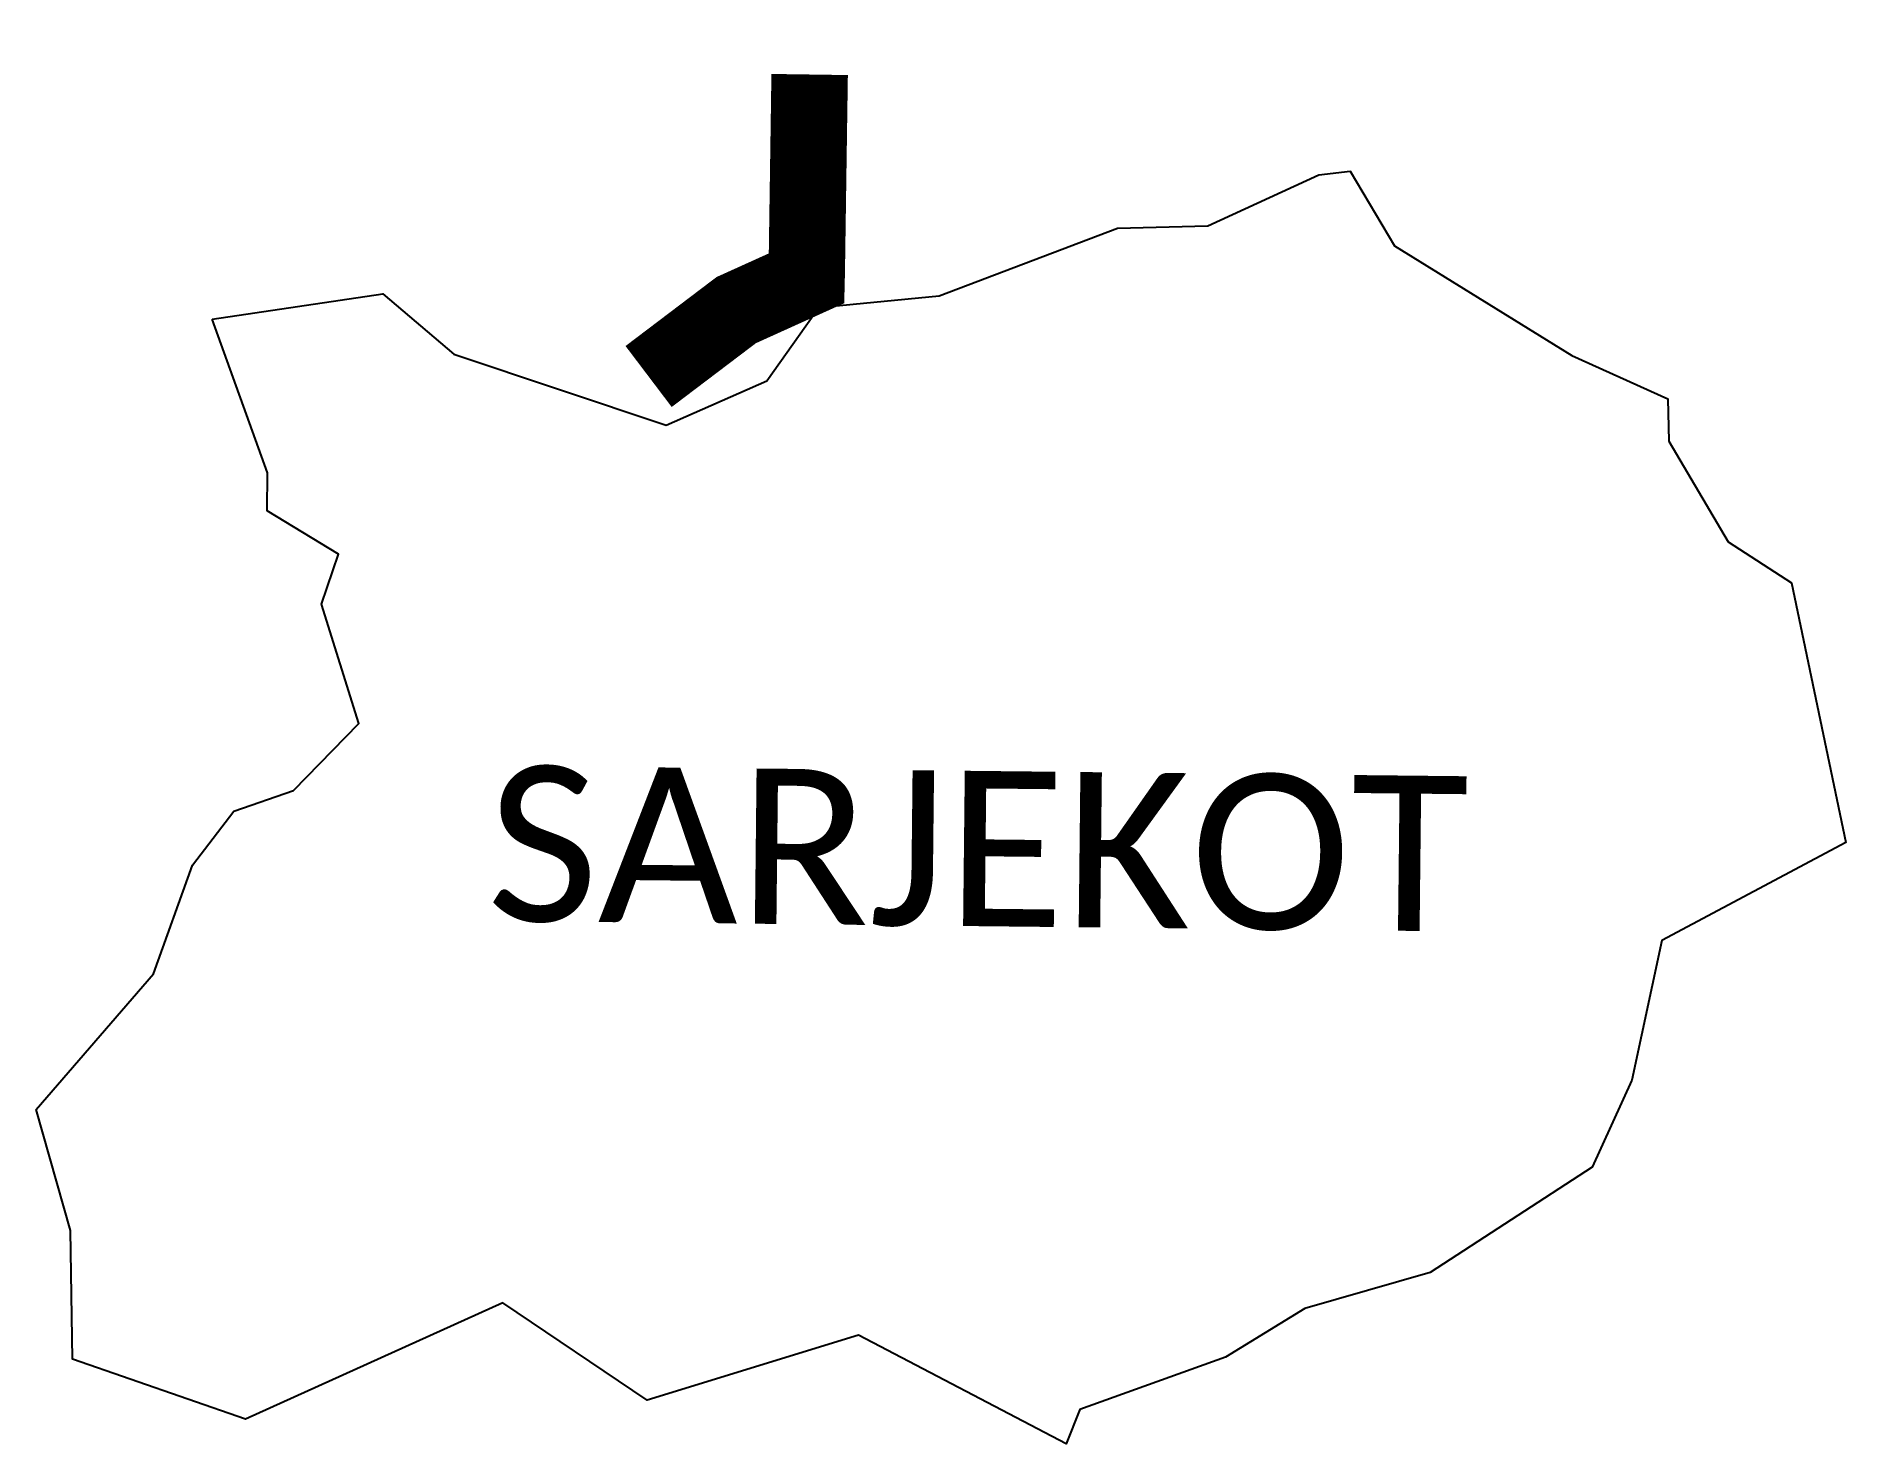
# Model space of a CAD drawing. Header units: metres. Extents: x 334982 to 336165, y 1778305 to 1779225.
import ezdxf

# ---------------------------------------------------------------- set-up
doc = ezdxf.new("R2010")
doc.units = ezdxf.units.M
doc.layers.add('ARTIFICIALLY PROTECTED', color=10, linetype='Continuous')
doc.layers.add('VILLAGE NAME', color=250, linetype='Continuous')

msp = doc.modelspace()

# ---------------------------------------------------------------- linework, layer by layer
at = {"color": 3}
msp.add_lwpolyline([(335097.2, 1779039.7), (335208.8, 1779056.3), (335255.3, 1779017), (335394, 1778970.4), (335459.9, 1778999.4), (335494, 1779047.3), (335572.6, 1779055.1), (335689.2, 1779099.3), (335748.3, 1779100.7), (335820.9, 1779134.2), (335841.4, 1779136.6), (335870.3, 1779087.8), (335986.4, 1779016.1), (336049, 1778987.6), (336049.8, 1778960.1), (336088.5, 1778894.3), (336130, 1778867.4), (336165.4, 1778697.8), (336045.2, 1778633.6), (336025.5, 1778542.3), (335999.6, 1778485.6), (335893.6, 1778416.6), (335811.6, 1778393.1), (335759.9, 1778361.3), (335664.6, 1778327), (335655.7, 1778304.7), (335519.8, 1778375.7), (335381.6, 1778333.2), (335287.2, 1778396.9), (335119.1, 1778320.8), (335005.8, 1778360.1), (335004.6, 1778444), (334982.1, 1778523.2), (335058.8, 1778611.8), (335084.3, 1778682.8), (335111.3, 1778718.3), (335150.3, 1778731.6), (335193.2, 1778775.5), (335168.8, 1778853.5), (335179.9, 1778886.1), (335133.2, 1778914.4), (335133.3, 1778939.4), (335097.2, 1779039.7)], dxfattribs=at)
at = {"layer": 'ARTIFICIALLY PROTECTED', "const_width": 50, "flags": 128}
msp.add_lwpolyline([(335487.9, 1779199.7), (335486, 1779070.7), (335485.9, 1779066.5), (335439.9, 1779045.7), (335382.6, 1779002.3)], dxfattribs=at)

# ---------------------------------------------------------------- texts
at = {"layer": 'VILLAGE NAME', "insert": (335277.7, 1778748), "char_height": 101.468, "attachment_point": 1, "rotation": 359.3742}
msp.add_mtext_dynamic_manual_height_columns('{\\fCalibri|b0|i0|c0|p34;SARJEKOT}', width=1001.265, gutter_width=507.3, heights=[0], dxfattribs=at)

doc.saveas('drawing.dxf')
